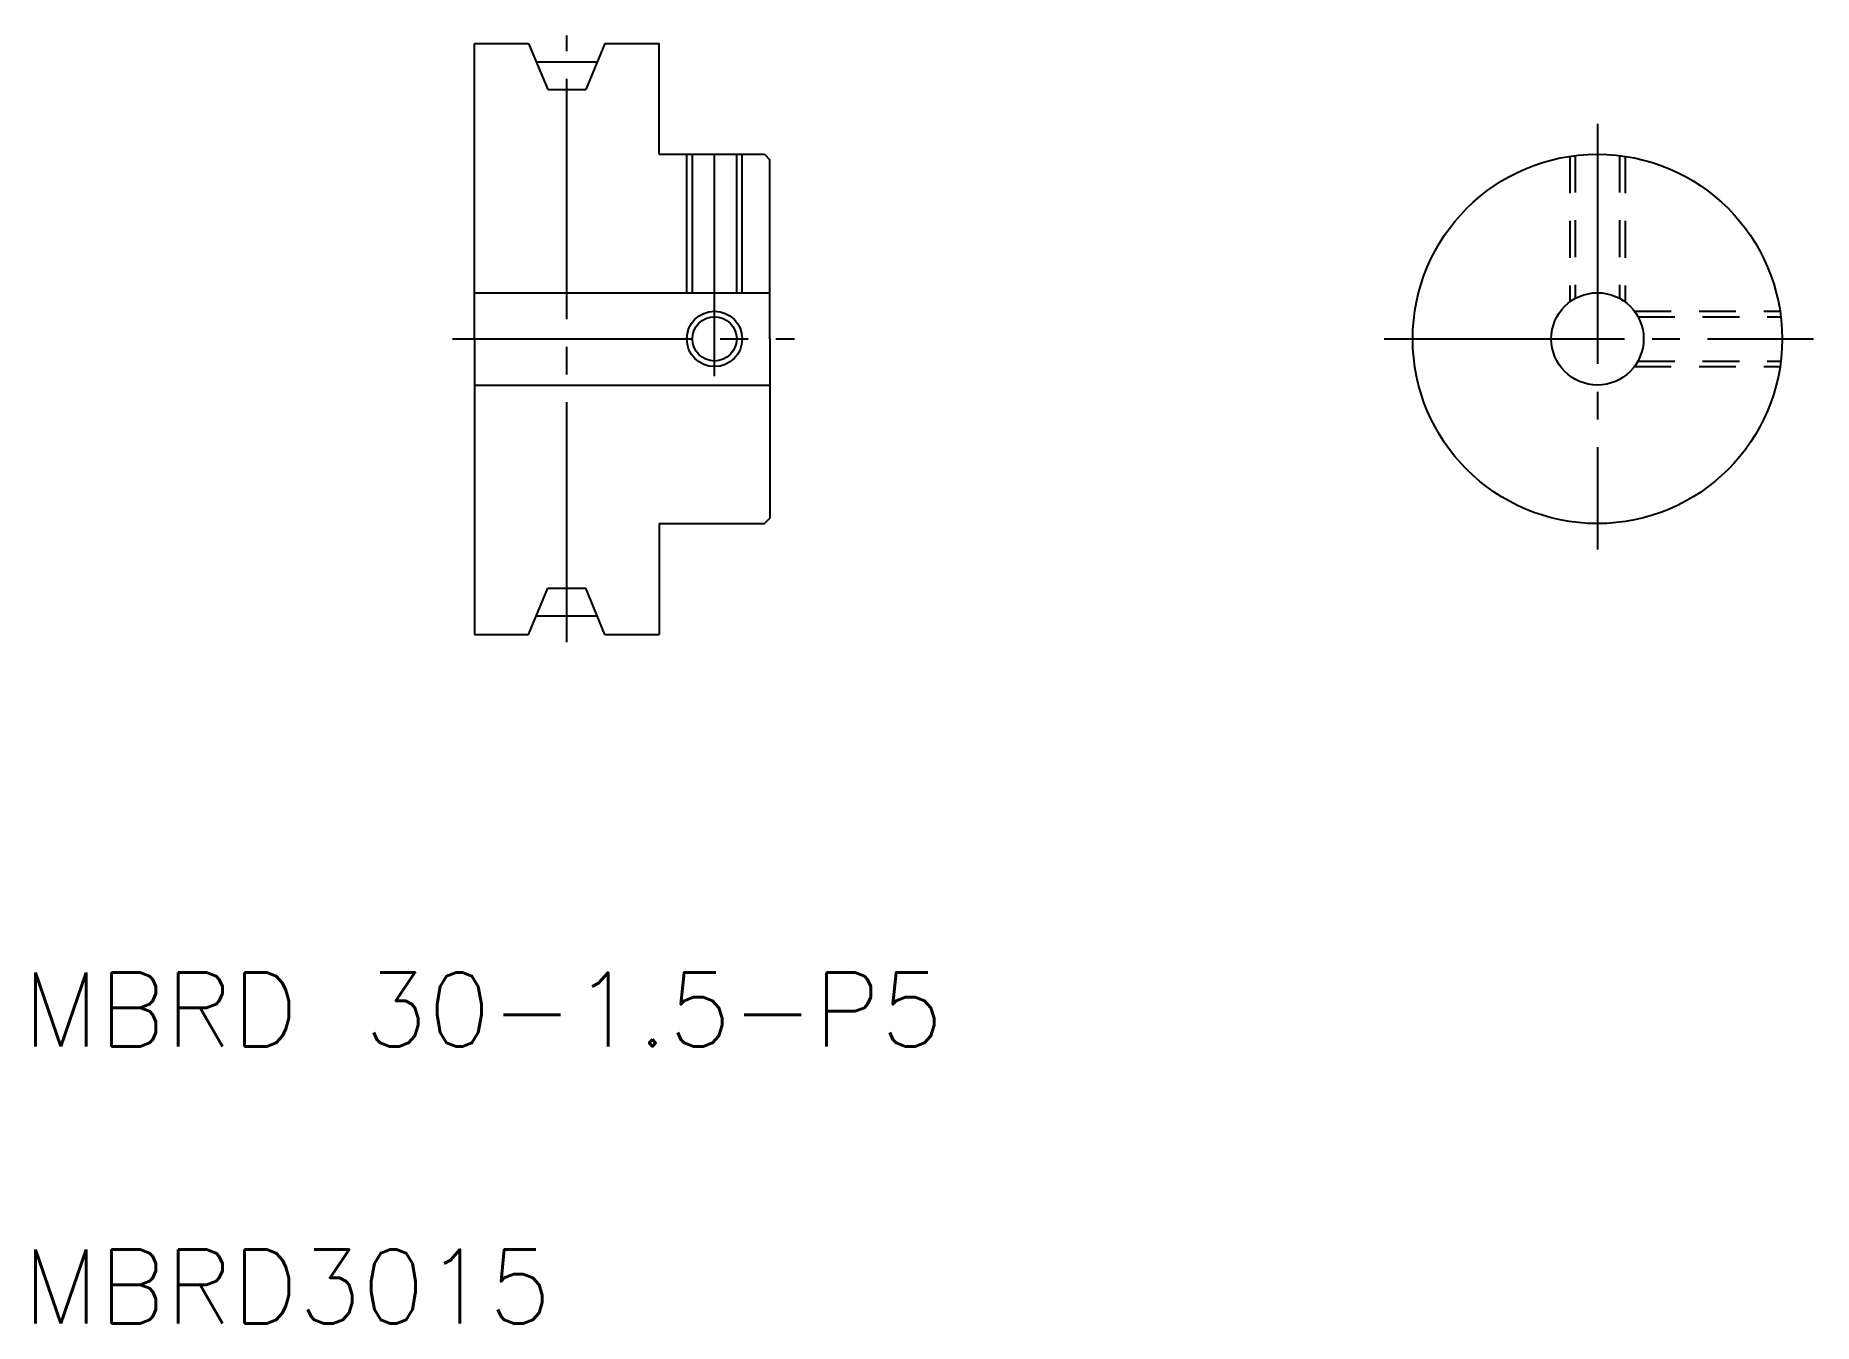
# Model space of a CAD drawing. Extents: x 111.4 to 207.6, y 51.9 to 121.7.
import ezdxf

# ---------------------------------------------------------------- set-up
doc = ezdxf.new("R2010")
doc.units = 0
doc.linetypes.add('CENTER', pattern=[17.5, 13, -1.5, 1.5, -1.5])
doc.linetypes.add('DASHED', pattern=[3.5, 2, -1.5])
doc.layers.get('0').update_dxf_attribs({"linetype": 'CONTINUOUS'})
doc.layers.add('CENTER', color=1, linetype='CENTER')
doc.styles.get("Standard").update_dxf_attribs({"font": 'txt.shx', "bigfont": '@extfont2.shx'})

msp = doc.modelspace()

# ---------------------------------------------------------------- linework, layer by layer
at = {"color": 7, "linetype": 'CONTINUOUS'}
for p, q in [((135.125, 121.23), (138.061, 121.23)), ((135.125, 105.23), (135.125, 121.23)), ((138.061, 121.23), (139.096, 118.73)), ((142.189, 121.23), (141.154, 118.73)), ((142.189, 121.23), (145.125, 121.23)), ((145.125, 115.23), (145.125, 121.23)), ((139.096, 118.73), (141.154, 118.73)), ((145.125, 115.23), (150.825, 115.23)), ((146.925, 107.73), (146.925, 115.23)), ((149.325, 107.73), (149.325, 115.23)), ((150.825, 115.23), (151.125, 114.93)), ((151.125, 105.23), (151.125, 114.93)), ((135.125, 107.73), (151.125, 107.73)), ((135.125, 105.23), (135.125, 89.23)), ((151.125, 105.23), (151.125, 95.53)), ((135.125, 102.73), (151.125, 102.73)), ((135.125, 101.23), (135.125, 101.23)), ((135.125, 97.23), (135.125, 97.23)), ((150.825, 95.23), (151.125, 95.53)), ((145.125, 95.23), (150.825, 95.23)), ((145.125, 95.23), (145.125, 89.23)), ((138.061, 89.23), (139.096, 91.73)), ((139.096, 91.73), (141.154, 91.73)), ((142.189, 89.23), (141.154, 91.73)), ((135.125, 89.23), (138.061, 89.23)), ((142.189, 89.23), (145.125, 89.23))]:
    msp.add_line(p, q, dxfattribs=at)
at = {"color": 3, "linetype": 'CONTINUOUS'}
for p, q in [((146.625, 107.73), (146.625, 115.23)), ((149.625, 107.73), (149.625, 115.23))]:
    msp.add_line(p, q, dxfattribs=at)
at = {"color": 3, "linetype": 'DASHED'}
for p, q in [((194.428, 115.117), (194.428, 107.23)), ((194.728, 115.158), (194.728, 107.423)), ((197.128, 115.158), (197.128, 107.423)), ((197.428, 115.117), (197.428, 107.23)), ((197.928, 106.73), (205.815, 106.73)), ((198.121, 106.43), (205.856, 106.43)), ((198.121, 104.03), (205.856, 104.03)), ((197.928, 103.73), (205.815, 103.73))]:
    msp.add_line(p, q, dxfattribs=at)
at = {"color": 7, "linetype": 'CONTINUOUS'}
for centre, radius in [((195.928, 105.23), 10), ((195.928, 105.23), 2.5), ((148.125, 105.23), 1.2)]:
    msp.add_circle(centre, radius, dxfattribs=at)
at = {"color": 3, "linetype": 'CONTINUOUS'}
msp.add_circle((148.125, 105.23), 1.5, dxfattribs=at)
at = {"layer": 'CENTER', "color": 1, "linetype": 'CENTER'}
for p, q in [((140.125, 88.805), (140.125, 121.656)), ((138.475, 120.23), (141.775, 120.23)), ((195.928, 116.872), (195.928, 93.832)), ((148.125, 103.221), (148.125, 115.23)), ((133.939, 105.23), (152.451, 105.23)), ((184.387, 105.23), (207.623, 105.23)), ((138.475, 90.23), (141.775, 90.23))]:
    msp.add_line(p, q, dxfattribs=at)

# ---------------------------------------------------------------- texts
at = {"color": 7, "linetype": 'CONTINUOUS'}
for s, p in [('MBRD 30-1.5-P5', (110.68, 66.919)), ('MBRD3015', (110.68, 51.919))]:
    msp.add_text(s, height=4, dxfattribs=at).set_placement(p)

doc.saveas('drawing.dxf')
